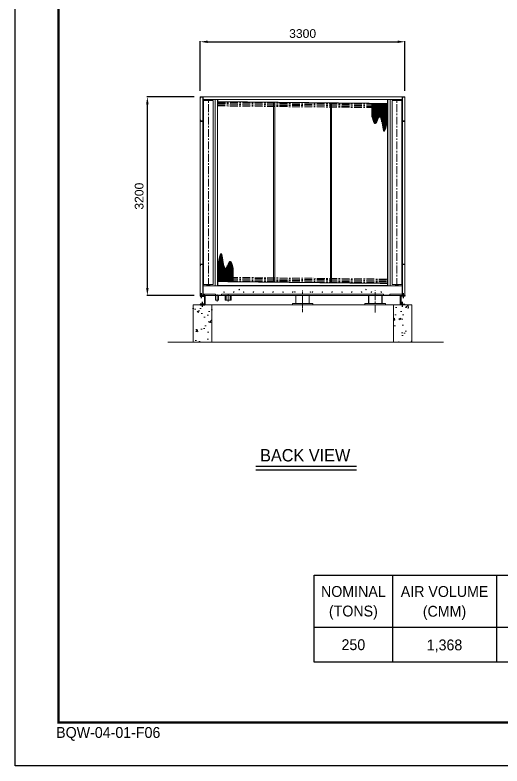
# Model space of a CAD drawing. Header units: millimetres. Extents: x -17070 to 45188, y -291348 to 34911.
# Drawn here: x 15780 to 23631, y 14116 to 26218 of the extents above; entities that cross this region are included whole.
import ezdxf
from ezdxf.enums import TextEntityAlignment as Align

# ---------------------------------------------------------------- set-up
doc = ezdxf.new("R2010")
doc.units = ezdxf.units.MM
for name, pattern in [('CENTER', [2, 1.25, -0.25, 0.25, -0.25]), ('CENTERX2', [4, 2.5, -0.5, 0.5, -0.5]), ('DASHED', [15, 12, -3])]:
    doc.linetypes.add(name, pattern=pattern)
for name, color, linetype in [('center', 1, 'CENTER'), ('냉각탑_box', 1, 'Continuous'), ('냉각탑_form', 1, 'Continuous'), ('냉각탑_text', 3, 'Continuous'), ('냉각탑_기초', 23, 'Continuous')]:
    doc.layers.add(name, color=color, linetype=linetype)
doc.styles.get("Standard").update_dxf_attribs({"font": 'arial.ttf'})
doc.styles.add('돋움', font='Dotum.ttf')
doc.dimstyles.new('1.40', dxfattribs={"dimscale": 20, "dimtxt": 1.5, "dimasz": 1, "dimexe": 0.5, "dimexo": 0.5, "dimgap": 0.5, "dimtad": 1, "dimdec": 0, "dimzin": 0, "dimdsep": 46, "dimtxsty": 'Standard', "dimcen": 0, "dimclrd": 2, "dimclre": 2, "dimclrt": 3, "dimadec": 0, "dimazin": 0, "dimtfac": 1, "dimtdec": 0, "dimtmove": 0, "dimatfit": 0, "dimfxl": 1, "dimtolj": 1, "dimtzin": 0, "dimlwd": -1, "dimlwe": -1, "dimarcsym": 0})

# ---------------------------------------------------------------- blocks, each defined once
blk = doc.blocks.new('*D457')
at = {"color": 2, "transparency": 16777216}
for p, q in [((18767, 24999), (18767, 25797)), ((18887, 25787), (21947, 25787)), ((22067, 24999), (22067, 25797))]:
    blk.add_line(p, q, dxfattribs=at)
for points in [[(18887, 25807), (18887, 25767), (18767, 25787)], [(21947, 25807), (21947, 25767), (22067, 25787)]]:
    blk.add_solid(points, dxfattribs=at)
at = {"layer": 'Defpoints', "color": 0, "transparency": 16777216}
for p in [(22067, 25787), (18767, 24899), (22067, 24899)]:
    blk.add_point(p, dxfattribs=at)
at = {"color": 3, "lineweight": 5, "transparency": 16777216, "insert": (20417, 25919), "char_height": 140, "attachment_point": 5}
blk.add_mtext('\\A1;3300', dxfattribs=at)
blk = doc.blocks.new('*D447')
at = {"color": 2, "transparency": 16777216}
for p, q in [((18667, 24899), (17904, 24899)), ((17914, 21819), (17914, 24779)), ((18667, 21699), (17904, 21699))]:
    blk.add_line(p, q, dxfattribs=at)
for points in [[(17894, 24779), (17934, 24779), (17914, 24899)], [(17894, 21819), (17934, 21819), (17914, 21699)]]:
    blk.add_solid(points, dxfattribs=at)
at = {"layer": 'Defpoints', "color": 0, "transparency": 16777216}
for p in [(17914, 24899), (18767, 24899), (18767, 21699)]:
    blk.add_point(p, dxfattribs=at)
at = {"color": 3, "lineweight": 5, "transparency": 16777216, "insert": (17782, 23299), "char_height": 140, "attachment_point": 5, "rotation": 90}
blk.add_mtext('\\A1;3200', dxfattribs=at)
blk = doc.blocks.new('3')
at = {"color": 7, "lineweight": 20, "ltscale": 0.280701}
for p, q in [((18767, 24879), (18767, 24899)), ((18767, 24899), (18770, 24899)), ((18767, 24897), (18767, 24897)), ((18767, 24896), (18767, 24896)), ((18767, 24879), (18769, 24879)), ((18767, 24879), (18767, 24877)), ((18767, 24531), (18767, 24877)), ((18767, 24877), (18770, 24877)), ((18767, 24877), (18767, 24781)), ((18769, 24877), (18769, 24896)), ((18806, 24896), (18769, 24896)), ((18769, 24896), (18779, 24896)), ((18770, 24899), (18806, 24899)), ((18808, 24897), (18770, 24897)), ((18779, 24896), (18779, 24897)), ((18779, 24897), (18779, 24897)), ((18788, 24896), (18788, 24896)), ((18797, 24896), (18797, 24897)), ((18797, 24897), (18797, 24897)), ((18797, 24896), (18806, 24896)), ((18806, 24899), (18806, 24899)), ((18806, 24899), (18806, 24899)), ((18806, 24896), (18806, 24897)), ((18808, 24897), (18807, 24897)), ((18809, 24896), (18809, 24895)), ((18809, 24896), (18809, 24896)), ((18809, 24512), (18809, 24895)), ((18810, 24895), (18812, 24895)), ((18810, 24895), (18810, 24861)), ((18811, 24898), (18812, 24897)), ((18812, 24862), (18812, 24898)), ((22022, 24859), (18812, 24859)), ((22020, 24899), (18814, 24899)), ((18814, 24899), (18814, 24899)), ((22020, 24899), (22020, 24899)), ((22022, 24862), (22022, 24898)), ((22022, 24898), (22022, 24897)), ((22022, 24895), (22023, 24895)), ((22023, 24861), (22023, 24895)), ((22025, 24896), (22025, 24895)), ((22025, 24896), (22025, 24896)), ((22025, 24512), (22025, 24895)), ((22025, 24895), (22025, 24895)), ((22026, 24897), (22028, 24897)), ((22026, 24897), (22027, 24897)), ((22064, 24899), (22028, 24899)), ((22028, 24899), (22028, 24899)), ((22028, 24897), (22064, 24897)), ((22028, 24896), (22028, 24897)), ((22028, 24896), (22065, 24896)), ((22037, 24896), (22028, 24896)), ((22037, 24896), (22037, 24897)), ((22037, 24897), (22037, 24897)), ((22046, 24896), (22046, 24896)), ((22055, 24896), (22055, 24897)), ((22055, 24897), (22055, 24897)), ((22065, 24896), (22055, 24896)), ((22067, 24899), (22064, 24899)), ((22064, 24877), (22067, 24877)), ((22065, 24877), (22065, 24896)), ((22067, 24879), (22065, 24879)), ((22067, 24897), (22066, 24897)), ((22067, 24899), (22067, 24895)), ((22067, 24896), (22067, 24896)), ((22067, 24879), (22067, 24895)), ((22067, 24879), (22067, 24877)), ((22067, 24531), (22067, 24877)), ((18767, 24761), (18767, 24531)), ((18809, 24574), (18809, 24584)), ((18810, 24582), (18809, 24584)), ((18809, 24583), (18809, 24584)), ((18810, 24575), (18809, 24574)), ((18809, 24574), (18809, 24574)), ((18810, 24582), (18811, 24583)), ((18810, 24582), (18810, 24576)), ((18810, 24576), (18810, 24575)), ((18810, 24575), (18811, 24574)), ((18811, 24637), (18811, 24583)), ((18811, 24583), (18811, 24528)), ((22023, 24583), (22023, 24637)), ((22024, 24582), (22023, 24583)), ((22024, 24575), (22023, 24574)), ((22023, 24528), (22023, 24574)), ((22024, 24582), (22025, 24584)), ((22024, 24582), (22024, 24575)), ((22024, 24575), (22025, 24574)), ((22025, 24583), (22025, 24650)), ((22025, 24574), (22025, 24584)), ((22025, 24583), (22025, 24584)), ((22025, 24574), (22025, 24574)), ((22025, 24537), (22025, 24574)), ((18767, 24531), (18770, 24531)), ((18767, 24512), (18767, 24531)), ((18767, 24529), (18769, 24529)), ((18767, 24512), (18767, 24504)), ((18767, 22203), (18767, 24504)), ((18770, 24504), (18767, 24504)), ((18769, 24531), (18770, 24531)), ((18769, 24512), (18769, 24531)), ((18769, 24512), (18806, 24512)), ((18769, 24507), (18807, 24507)), ((18769, 24507), (18769, 24505)), ((18769, 24505), (18807, 24505)), ((18808, 24511), (18770, 24511)), ((18770, 24509), (18806, 24509)), ((18770, 24504), (18806, 24504)), ((18806, 24512), (18806, 24511)), ((18806, 24504), (18806, 24505)), ((18806, 24504), (18809, 24504)), ((18808, 24510), (18807, 24511)), ((18807, 24507), (18807, 24505)), ((18809, 24538), (18809, 24537)), ((18810, 24536), (18809, 24538)), ((18809, 24537), (18809, 24538)), ((18809, 24537), (18809, 24528)), ((18810, 24529), (18809, 24528)), ((18809, 24528), (18809, 24528)), ((18809, 24512), (18809, 24504)), ((18809, 22204), (18809, 24504)), ((18810, 24536), (18811, 24537)), ((18810, 24529), (18810, 24536)), ((18810, 24529), (18811, 24528)), ((18811, 24528), (18811, 22079)), ((22024, 24536), (22023, 24537)), ((22024, 24529), (22023, 24528)), ((22023, 21702), (22023, 24528)), ((22024, 24536), (22025, 24538)), ((22024, 24529), (22024, 24536)), ((22024, 24529), (22025, 24528)), ((22025, 24538), (22025, 24537)), ((22025, 24537), (22025, 24538)), ((22025, 24537), (22025, 24528)), ((22025, 24528), (22025, 24528)), ((22025, 21961), (22025, 24528)), ((22028, 24504), (22025, 24504)), ((22026, 24511), (22028, 24511)), ((22026, 24510), (22027, 24511)), ((22026, 24506), (22026, 24510)), ((22065, 24507), (22027, 24507)), ((22027, 24507), (22027, 24505)), ((22065, 24505), (22027, 24505)), ((22065, 24512), (22028, 24512)), ((22028, 24512), (22028, 24511)), ((22028, 24511), (22064, 24511)), ((22064, 24509), (22028, 24509)), ((22028, 24504), (22028, 24505)), ((22064, 24504), (22028, 24504)), ((22067, 24531), (22064, 24531)), ((22064, 24504), (22067, 24504)), ((22065, 24512), (22065, 24531)), ((22067, 24529), (22065, 24529)), ((22065, 24507), (22065, 24505)), ((22067, 24512), (22067, 24531)), ((22067, 24512), (22067, 24504)), ((22067, 22203), (22067, 24504)), ((18811, 23406), (18811, 23433)), ((18811, 23433), (18813, 23433)), ((18811, 23399), (18811, 23373)), ((18813, 23373), (18811, 23373)), ((18813, 23406), (18813, 23433)), ((18813, 23399), (18813, 23373)), ((18814, 23433), (18814, 23407)), ((18814, 23343), (18814, 23407)), ((18767, 22373), (18767, 22373)), ((18767, 22366), (18767, 22366)), ((18770, 22203), (18767, 22203)), ((18767, 22203), (18767, 22195)), ((18767, 22179), (18767, 22195)), ((18767, 22179), (18769, 22179)), ((18767, 22179), (18767, 22172)), ((18767, 21721), (18767, 22177)), ((18767, 22177), (18770, 22177)), ((18767, 22172), (18767, 22092)), ((18807, 22202), (18769, 22202)), ((18769, 22201), (18769, 22202)), ((18807, 22201), (18769, 22201)), ((18806, 22196), (18769, 22196)), ((18769, 22177), (18769, 22196)), ((18769, 22196), (18806, 22196)), ((18806, 22203), (18770, 22203)), ((18770, 22199), (18806, 22199)), ((18808, 22197), (18770, 22197)), ((18806, 22204), (18809, 22204)), ((18806, 22204), (18806, 22202)), ((18806, 22196), (18806, 22197)), ((18807, 22201), (18807, 22202)), ((18808, 22197), (18807, 22197)), ((18809, 22204), (18809, 22195)), ((18809, 21702), (18809, 22195)), ((18811, 22177), (18811, 21721)), ((18811, 22177), (18819, 22177)), ((22028, 22204), (22025, 22204)), ((22025, 21702), (22025, 22195)), ((22026, 22198), (22026, 22201)), ((22026, 22197), (22027, 22197)), ((22026, 22197), (22028, 22197)), ((22027, 22202), (22065, 22202)), ((22027, 22201), (22027, 22202)), ((22027, 22201), (22065, 22201)), ((22028, 22204), (22028, 22202)), ((22028, 22203), (22064, 22203)), ((22064, 22199), (22028, 22199)), ((22028, 22197), (22064, 22197)), ((22028, 22196), (22028, 22197)), ((22028, 22196), (22065, 22196)), ((22065, 22196), (22028, 22196)), ((22064, 22203), (22067, 22203)), ((22064, 22177), (22067, 22177)), ((22065, 22201), (22065, 22202)), ((22065, 22177), (22065, 22196)), ((22067, 22179), (22065, 22179)), ((22067, 22203), (22067, 22195)), ((22067, 22179), (22067, 22195)), ((22067, 22179), (22067, 22177)), ((22067, 21721), (22067, 22177)), ((18809, 22079), (18811, 22079)), ((22023, 21952), (22023, 21962)), ((22023, 21961), (22023, 21962)), ((22024, 21960), (22023, 21962)), ((22024, 21953), (22023, 21952)), ((22023, 21952), (22023, 21952)), ((22023, 21916), (22023, 21906)), ((22023, 21915), (22023, 21916)), ((22024, 21914), (22023, 21916)), ((22024, 21907), (22023, 21906)), ((22023, 21906), (22023, 21906)), ((22024, 21960), (22025, 21962)), ((22024, 21960), (22024, 21953)), ((22024, 21960), (22024, 21960)), ((22024, 21953), (22025, 21952)), ((22024, 21914), (22025, 21916)), ((22024, 21907), (22024, 21914)), ((22024, 21907), (22025, 21906)), ((22025, 21952), (22025, 21962)), ((22025, 21961), (22025, 21962)), ((22025, 21952), (22025, 21952)), ((22025, 21916), (22025, 21906)), ((22025, 21915), (22025, 21916)), ((22025, 21906), (22025, 21906)), ((18767, 21815), (18767, 21784)), ((19390, 21794), (19401, 21794)), ((19395, 21800), (19395, 21788)), ((21433, 21794), (21444, 21794)), ((21439, 21800), (21439, 21788)), ((22025, 21849), (22023, 21849)), ((22023, 21846), (22025, 21846)), ((22023, 21845), (22025, 21845)), ((22025, 21845), (22023, 21845)), ((18767, 21784), (18767, 21764)), ((18767, 21764), (18767, 21734)), ((18767, 21734), (18767, 21721)), ((18767, 21721), (18770, 21721)), ((18767, 21719), (18769, 21719)), ((18767, 21702), (18767, 21719)), ((18769, 21721), (18770, 21721)), ((18769, 21702), (18769, 21721)), ((18769, 21702), (18806, 21702)), ((18808, 21701), (18770, 21701)), ((18770, 21699), (18806, 21699)), ((18806, 21702), (18806, 21701)), ((18806, 21699), (18813, 21699)), ((18808, 21700), (18807, 21701)), ((18809, 21779), (18811, 21779)), ((18809, 21703), (18811, 21703)), ((18811, 21702), (18809, 21702)), ((18831, 21721), (18811, 21721)), ((18811, 21701), (18811, 21721)), ((18813, 21701), (18811, 21701)), ((18811, 21700), (18811, 21701)), ((18811, 21700), (18813, 21700)), ((18813, 21699), (18813, 21721)), ((18813, 21719), (19011, 21719)), ((19011, 21699), (18813, 21699)), ((19011, 21699), (19011, 21719)), ((19111, 21701), (19011, 21701)), ((19111, 21699), (19011, 21699)), ((19111, 21699), (19111, 21719)), ((19111, 21719), (21723, 21719)), ((22021, 21699), (19111, 21699)), ((19143, 21753), (19155, 21753)), ((19149, 21759), (19149, 21747)), ((19302, 21753), (19313, 21753)), ((19307, 21759), (19307, 21747)), ((19460, 21753), (19472, 21753)), ((19466, 21759), (19466, 21747)), ((19619, 21753), (19630, 21753)), ((19624, 21759), (19624, 21747)), ((19777, 21753), (19789, 21753)), ((19783, 21759), (19783, 21747)), ((19936, 21753), (19947, 21753)), ((19941, 21759), (19941, 21747)), ((20094, 21753), (20106, 21753)), ((20100, 21759), (20100, 21747)), ((20253, 21753), (20264, 21753)), ((20258, 21759), (20258, 21747)), ((20286, 21754), (20298, 21754)), ((20292, 21760), (20292, 21748)), ((20536, 21754), (20548, 21754)), ((20542, 21760), (20542, 21748)), ((20570, 21753), (20581, 21753)), ((20575, 21759), (20575, 21747)), ((20728, 21753), (20740, 21753)), ((20734, 21759), (20734, 21747)), ((20887, 21753), (20898, 21753)), ((20892, 21759), (20892, 21747)), ((21045, 21753), (21057, 21753)), ((21051, 21759), (21051, 21747)), ((21204, 21753), (21215, 21753)), ((21209, 21759), (21209, 21747)), ((21362, 21753), (21374, 21753)), ((21368, 21759), (21368, 21747)), ((21521, 21753), (21532, 21753)), ((21526, 21759), (21526, 21747)), ((21679, 21753), (21691, 21753)), ((21685, 21759), (21685, 21747)), ((21723, 21719), (21723, 21702)), ((21723, 21699), (21723, 21702)), ((21823, 21701), (21723, 21701)), ((21823, 21719), (22021, 21719)), ((21823, 21699), (21823, 21719)), ((22021, 21699), (22021, 21719)), ((22023, 21701), (22021, 21701)), ((22021, 21700), (22023, 21700)), ((22021, 21700), (22023, 21700)), ((22028, 21699), (22021, 21699)), ((22023, 21721), (22023, 21701)), ((22025, 21703), (22023, 21703)), ((22023, 21702), (22025, 21702)), ((22023, 21702), (22025, 21702)), ((22023, 21700), (22023, 21701)), ((22025, 21702), (22025, 21702)), ((22026, 21700), (22027, 21701)), ((22026, 21701), (22064, 21701)), ((22065, 21702), (22028, 21702)), ((22065, 21702), (22028, 21702)), ((22028, 21702), (22028, 21701)), ((22028, 21701), (22064, 21701)), ((22064, 21699), (22028, 21699)), ((22064, 21699), (22028, 21699)), ((22067, 21721), (22064, 21721)), ((22065, 21702), (22065, 21721)), ((22067, 21719), (22065, 21719)), ((22067, 21702), (22067, 21719))]:
    blk.add_line(p, q, dxfattribs=at)
at = {"color": 7, "lineweight": 20}
for p, q in [((22023, 24857), (18810, 24857)), ((18810, 24637), (18810, 24857)), ((18810, 24855), (22023, 24855)), ((18810, 24640), (18810, 24853)), ((18814, 24855), (20203, 24855)), ((20208, 24857), (20625, 24857)), ((22023, 24637), (22023, 24857)), ((20309, 21699), (20309, 21571)), ((20525, 21699), (20525, 21571)), ((19014, 21624), (19059, 21624)), ((19171, 21624), (19263, 21624)), ((20252, 21571), (20582, 21571)), ((20252, 21549), (20252, 21571)), ((20252, 21549), (20582, 21549)), ((20555, 21549), (20339, 21549)), ((20582, 21549), (20582, 21571))]:
    blk.add_line(p, q, dxfattribs=at)
at = {"lineweight": 20}
for p, q in [((18819, 24840), (18819, 21875)), ((18975, 24840), (18819, 24840)), ((18975, 24840), (18975, 21875)), ((19007, 24855), (19007, 21855)), ((19047, 24855), (19047, 21855)), ((19047, 24820), (21787, 24790)), ((21787, 24855), (21787, 21855)), ((21827, 24855), (21827, 21855)), ((21859, 24840), (21859, 21875)), ((21859, 24840), (22015, 24840)), ((22015, 24840), (22015, 21875)), ((19047, 21925), (21787, 21895)), ((18975, 21875), (18819, 21875)), ((21827, 21855), (19007, 21855)), ((21859, 21875), (22015, 21875))]:
    blk.add_line(p, q, dxfattribs=at)
at = {"lineweight": 20, "ltscale": 30}
for p, q in [((18879, 24855), (18879, 24840)), ((18915, 24840), (18879, 24840)), ((18888, 24855), (18888, 24840)), ((18906, 24855), (18906, 24840)), ((18915, 24855), (18915, 24840)), ((19950, 24811), (19950, 21915)), ((19970, 24810), (19970, 21915)), ((21919, 24855), (21919, 24840)), ((21955, 24840), (21919, 24840)), ((21928, 24855), (21928, 24840)), ((21946, 24855), (21946, 24840)), ((21955, 24855), (21955, 24840)), ((20864, 24801), (20864, 21905)), ((20884, 24800), (20884, 21905)), ((18875, 21855), (18875, 21875)), ((18919, 21875), (18875, 21875)), ((18886, 21855), (18886, 21875)), ((18908, 21855), (18908, 21875)), ((18919, 21855), (18919, 21875)), ((21915, 21855), (21915, 21875)), ((21959, 21875), (21915, 21875)), ((21926, 21855), (21926, 21875)), ((21948, 21855), (21948, 21875)), ((21959, 21855), (21959, 21875))]:
    blk.add_line(p, q, dxfattribs=at)
at = {"color": 1, "linetype": 'CENTER', "lineweight": 20, "ltscale": 100}
for p, q in [((18897, 21855), (18897, 24855)), ((19047, 24811), (21787, 24781)), ((21937, 24855), (21937, 24833)), ((21937, 21855), (21937, 24840)), ((19046, 24773), (21786, 24743)), ((19046, 24754), (21786, 24724)), ((19047, 24792), (21787, 24762)), ((19047, 21973), (21787, 21943)), ((19047, 21953), (21787, 21923)), ((19047, 21934), (21787, 21904)), ((19048, 21992), (21788, 21962))]:
    blk.add_line(p, q, dxfattribs=at)
at = {"color": 6, "linetype": 'DASHED', "lineweight": 20}
for p, q in [((19045, 24855), (19045, 21855)), ((19047, 24822), (21787, 24792)), ((19049, 24855), (19049, 24820)), ((19968, 24810), (19968, 21915)), ((21785, 24855), (21785, 24791)), ((21789, 24855), (21789, 21855)), ((20882, 24800), (20882, 21905)), ((19047, 21923), (21787, 21893)), ((19049, 21925), (19049, 21855)), ((21787, 21857), (19047, 21857)), ((21785, 21895), (21785, 21855))]:
    blk.add_line(p, q, dxfattribs=at)
at = {"color": 5, "lineweight": 20, "ltscale": 30}
for p, q in [((21535, 24794), (21535, 24571)), ((21541, 24794), (21541, 24549)), ((21547, 24793), (21547, 24529)), ((21553, 24793), (21553, 24511)), ((21559, 24793), (21559, 24496)), ((21565, 24793), (21565, 24484)), ((21571, 24793), (21571, 24474)), ((21577, 24793), (21577, 24468)), ((21583, 24793), (21583, 24465)), ((21589, 24793), (21589, 24465)), ((21595, 24793), (21595, 24468)), ((21601, 24793), (21601, 24474)), ((21607, 24793), (21607, 24483)), ((21613, 24793), (21613, 24494)), ((21619, 24793), (21619, 24507)), ((21625, 24792), (21625, 24520)), ((21631, 24792), (21631, 24534)), ((21637, 24792), (21637, 24547)), ((21643, 24792), (21643, 24559)), ((21649, 24792), (21649, 24569)), ((21655, 24792), (21655, 24576)), ((21661, 24792), (21661, 24578)), ((21667, 24792), (21667, 24574)), ((21673, 24792), (21673, 24565)), ((21679, 24792), (21679, 24549)), ((21685, 24792), (21685, 24527)), ((21691, 24792), (21691, 24499)), ((21697, 24792), (21697, 24467)), ((21703, 24792), (21703, 24432)), ((21709, 24791), (21709, 24399)), ((21715, 24791), (21715, 24371)), ((21721, 24791), (21721, 24352)), ((21727, 24791), (21727, 24342)), ((21733, 24791), (21733, 24341)), ((21739, 24791), (21739, 24346)), ((21745, 24791), (21745, 24357)), ((21751, 24791), (21751, 24372)), ((21757, 24791), (21757, 24390)), ((21763, 24791), (21763, 24412)), ((21769, 24791), (21769, 24437)), ((21775, 24791), (21775, 24463)), ((21781, 24791), (21781, 24491)), ((19065, 21925), (19065, 22279)), ((19071, 21925), (19071, 22303)), ((19077, 21925), (19077, 22325)), ((19083, 21924), (19083, 22344)), ((19089, 21924), (19089, 22359)), ((19095, 21924), (19095, 22369)), ((19101, 21924), (19101, 22375)), ((19107, 21924), (19107, 22373)), ((19113, 21924), (19113, 22363)), ((19119, 21924), (19119, 22344)), ((19125, 21924), (19125, 22316)), ((19131, 21924), (19131, 22283)), ((19053, 21925), (19053, 22224)), ((19059, 21925), (19059, 22252)), ((19137, 21924), (19137, 22248)), ((19143, 21924), (19143, 22216)), ((19149, 21924), (19149, 22188)), ((19155, 21924), (19155, 22166)), ((19161, 21923), (19161, 22150)), ((19191, 21923), (19191, 22156)), ((19197, 21923), (19197, 22168)), ((19203, 21923), (19203, 22182)), ((19209, 21923), (19209, 22195)), ((19215, 21923), (19215, 22209)), ((19221, 21923), (19221, 22221)), ((19227, 21923), (19227, 22232)), ((19233, 21923), (19233, 22241)), ((19239, 21923), (19239, 22247)), ((19245, 21922), (19245, 22251)), ((19251, 21922), (19251, 22250)), ((19257, 21922), (19257, 22247)), ((19263, 21922), (19263, 22241)), ((19269, 21922), (19269, 22232)), ((19275, 21922), (19275, 22219)), ((19281, 21922), (19281, 22204)), ((19287, 21922), (19287, 22187)), ((19293, 21922), (19293, 22167)), ((19167, 21923), (19167, 22141)), ((19173, 21923), (19173, 22138)), ((19179, 21923), (19179, 22140)), ((19185, 21923), (19185, 22146)), ((19299, 21922), (19299, 22144))]:
    blk.add_line(p, q, dxfattribs=at)
at = {"color": 0, "lineweight": 20}
for p, q in [((22023, 24583), (22023, 24574)), ((19007, 21855), (18811, 21855)), ((21827, 21855), (22023, 21855))]:
    blk.add_line(p, q, dxfattribs=at)
at = {"color": 7, "lineweight": 25, "ltscale": 0.008333}
for p, q in [((18767, 21699), (18767, 21689)), ((22067, 21699), (22067, 21689))]:
    blk.add_line(p, q, dxfattribs=at)
at = {"color": 7, "lineweight": 25, "ltscale": 0.125}
for p, q in [((18842, 21699), (18767, 21699)), ((21992, 21699), (22067, 21699)), ((18767, 21549), (18842, 21549)), ((22067, 21549), (21992, 21549))]:
    blk.add_line(p, q, dxfattribs=at)
at = {"color": 7, "lineweight": 25, "ltscale": 0.05125}
for p, q in [((18767, 21689), (18825, 21689)), ((22067, 21689), (22008, 21689)), ((18825, 21559), (18767, 21559)), ((22008, 21559), (22067, 21559))]:
    blk.add_line(p, q, dxfattribs=at)
for p, q in [((18777, 21689), (18777, 21699)), ((18799, 21689), (18799, 21699)), ((22035, 21689), (22035, 21699)), ((22057, 21689), (22057, 21699)), ((18793, 21549), (18793, 21559)), ((18815, 21549), (18815, 21559)), ((22018, 21549), (22018, 21559)), ((22040, 21549), (22040, 21559))]:
    blk.add_line(p, q)
at = {"color": 1, "linetype": 'CENTERX2', "ltscale": 50}
for p, q in [((18788, 21654), (18788, 21734)), ((22046, 21654), (22046, 21734)), ((18804, 21514), (18804, 21594)), ((22029, 21514), (22029, 21594))]:
    blk.add_line(p, q, dxfattribs=at)
at = {"color": 7, "lineweight": 25, "ltscale": 0.091667}
for p, q in [((18835, 21679), (18835, 21569)), ((21998, 21679), (21998, 21569))]:
    blk.add_line(p, q, dxfattribs=at)
at = {"ltscale": 25}
for p, q in [((18842, 21699), (18842, 21549)), ((21992, 21699), (21992, 21549))]:
    blk.add_line(p, q, dxfattribs=at)
at = {"lineweight": 5}
for p, q in [((19014, 21624), (19014, 21699)), ((19059, 21624), (19059, 21699)), ((19171, 21624), (19171, 21699)), ((19184, 21624), (19184, 21699)), ((19249, 21624), (19249, 21699)), ((19263, 21624), (19263, 21699)), ((18842, 21549), (21992, 21549))]:
    blk.add_line(p, q, dxfattribs=at)
at = {"color": 0, "ltscale": 30}
for p, q in [((21479, 21699), (21479, 21571)), ((21695, 21699), (21695, 21571))]:
    blk.add_line(p, q, dxfattribs=at)
at = {"color": 7, "lineweight": 15, "ltscale": 0.0625}
for p, q in [((18767, 21559), (18767, 21549)), ((22067, 21559), (22067, 21549))]:
    blk.add_line(p, q, dxfattribs=at)
at = {"color": 7, "lineweight": 15}
for p, q in [((21421, 21549), (21421, 21571)), ((21751, 21571), (21421, 21571)), ((21751, 21549), (21421, 21549)), ((21751, 21549), (21751, 21571))]:
    blk.add_line(p, q, dxfattribs=at)
at = {"color": 7, "lineweight": 20, "ltscale": 0.280701}
for centre, radius in [((19395, 21794), 4.5), ((19395, 21794), 3), ((21439, 21794), 4.5), ((21439, 21794), 3), ((19149, 21753), 4.5), ((19149, 21753), 3), ((19307, 21753), 4.5), ((19307, 21753), 3), ((19466, 21753), 4.5), ((19466, 21753), 3), ((19624, 21753), 4.5), ((19624, 21753), 3), ((19783, 21753), 4.5), ((19783, 21753), 3), ((19941, 21753), 4.5), ((19941, 21753), 3), ((20100, 21753), 4.5), ((20100, 21753), 3), ((20258, 21753), 4.5), ((20258, 21753), 3), ((20292, 21754), 4.5), ((20292, 21754), 3), ((20542, 21754), 4.5), ((20542, 21754), 3), ((20575, 21753), 4.5), ((20575, 21753), 3), ((20734, 21753), 4.5), ((20734, 21753), 3), ((20892, 21753), 4.5), ((20892, 21753), 3), ((21051, 21753), 4.5), ((21051, 21753), 3), ((21209, 21753), 4.5), ((21209, 21753), 3), ((21368, 21753), 4.5), ((21368, 21753), 3), ((21526, 21753), 4.5), ((21526, 21753), 3), ((21685, 21753), 4.5), ((21685, 21753), 3)]:
    blk.add_circle(centre, radius, dxfattribs=at)
for centre, radius, start, end in [((18770, 24895), 3.4, 90, 180), ((18770, 24895), 1.4, 90, 159.0752), ((18806, 24895), 3.4, 360, 90), ((18806, 24896), 3.1, 0, 90), ((18814, 24895), 3.4, 90, 180), ((18814, 24896), 3.1, 90, 90.8372), ((22020, 24895), 3.4, 0, 90), ((22020, 24896), 3.1, 89.174, 90), ((22028, 24895), 3.4, 90, 180), ((22028, 24896), 3.1, 90, 180), ((22064, 24895), 3.4, 0, 90), ((22064, 24895), 1.4, 20.9248, 90), ((18770, 24512), 3.4, 180, 270), ((18770, 24504), 2.8, 115.3766, 173.8494), ((18770, 24512), 1.4, 200.9249, 270), ((18770, 24504), 1.2, 90, 165.5225), ((18806, 24512), 3.4, 270, 0), ((18806, 24504), 1.2, 0, 90), ((18806, 24504), 2.8, 0, 64.623), ((22028, 24512), 3.4, 180, 270), ((22028, 24504), 2.8, 115.3769, 180), ((22028, 24504), 1.2, 90, 180), ((22064, 24512), 1.4, 270, 339.0751), ((22064, 24512), 3.4, 270, 0), ((22064, 24504), 1.2, 14.4775, 90), ((22064, 24504), 2.8, 6.1506, 64.6227), ((18814, 23406), 3.5, 180, 270), ((18814, 23399), 3.5, 90, 180), ((18814, 23406), 1.5, 180, 270), ((18814, 23399), 1.5, 90, 180), ((18770, 22204), 2.8, 180, 180.3321), ((18770, 22204), 2.8, 186.1506, 244.6242), ((18770, 22195), 3.4, 90, 180), ((18770, 22204), 1.2, 194.4775, 270), ((18770, 22195), 1.4, 90, 159.0752), ((18806, 22204), 1.2, 270, 0), ((18806, 22195), 3.4, 360, 90), ((18806, 22204), 2.8, 295.377, 0), ((22028, 22204), 2.8, 180, 244.6231), ((22028, 22195), 3.4, 90, 180), ((22028, 22204), 1.2, 180, 270), ((22064, 22204), 1.2, 270, 345.5225), ((22064, 22195), 3.4, 0, 90), ((22064, 22195), 1.4, 20.9248, 90), ((22064, 22204), 2.8, 295.378, 353.8494), ((22028, 21854), 3.1, 180, 180.8462), ((18770, 21702), 3.4, 180, 270), ((18770, 21702), 1.4, 200.9249, 270), ((18806, 21702), 3.4, 270, 0), ((18814, 21770), 3.4, 179.7634, 180), ((18814, 21735), 3.4, 180, 180.3295), ((18820, 21692), 11.5, 131.8425, 134.0279), ((22014, 21692), 11.5, 45.9721, 48.1575), ((22028, 21702), 3.4, 180, 270), ((22064, 21702), 1.4, 270, 339.0751), ((22064, 21702), 3.4, 270, 0)]:
    blk.add_arc(centre, radius, start, end, dxfattribs=at)
at = {"color": 7, "lineweight": 25}
for centre, start, end in [((18825, 21679), 0, 90), ((22008, 21679), 90, 180), ((18825, 21569), 270, 0), ((22008, 21569), 180, 270)]:
    blk.add_arc(centre, 10, start, end, dxfattribs=at)
at = {"color": 7, "lineweight": 20, "ltscale": 0.280701}
for points, knots in [([(18788, 24896), (18787, 24896), (18787, 24896), (18786, 24896), (18785, 24897), (18784, 24897), (18783, 24897), (18782, 24897), (18781, 24896), (18780, 24896), (18780, 24896), (18779, 24896)], [0, 0, 0, 0, 0, 0, 4.592193, 4.592193, 4.592193, 10.412639, 10.412639, 10.412639, 14.943258, 14.943258, 14.943258, 14.943258, 14.943258, 14.943258]), ([(18792, 24897), (18792, 24897), (18791, 24897), (18790, 24897), (18789, 24896), (18789, 24896), (18788, 24896), (18788, 24896), (18788, 24896)], [0, 0, 0, 0, 0, 0, 5.621704, 5.621704, 5.621704, 7.172461, 7.172461, 7.172461, 7.172461, 7.172461, 7.172461]), ([(18792, 24897), (18793, 24897), (18793, 24897), (18794, 24897), (18795, 24897), (18796, 24896), (18796, 24896), (18797, 24896), (18797, 24896)], [0, 0, 0, 0, 0, 0, 4.374667, 4.374667, 4.374667, 7.771894, 7.771894, 7.771894, 7.771894, 7.771894, 7.771894]), ([(18808, 24897), (18808, 24897), (18809, 24896), (18809, 24896), (18809, 24896), (18809, 24895), (18809, 24895), (18809, 24895), (18809, 24895)], [0, 0, 0, 0, 0, 0, 4.644554, 4.644554, 4.644554, 5.125492, 5.125492, 5.125492, 5.125492, 5.125492, 5.125492]), ([(22026, 24897), (22026, 24897), (22025, 24896), (22025, 24896), (22025, 24896), (22025, 24895), (22025, 24895), (22025, 24895), (22025, 24895)], [0, 0, 0, 0, 0, 0, 4.644554, 4.644554, 4.644554, 5.125492, 5.125492, 5.125492, 5.125492, 5.125492, 5.125492]), ([(22046, 24896), (22045, 24896), (22045, 24896), (22044, 24896), (22043, 24897), (22042, 24897), (22041, 24897), (22040, 24897), (22039, 24896), (22038, 24896), (22038, 24896), (22037, 24896)], [0, 0, 0, 0, 0, 0, 4.592193, 4.592193, 4.592193, 10.412639, 10.412639, 10.412639, 14.943258, 14.943258, 14.943258, 14.943258, 14.943258, 14.943258]), ([(22050, 24897), (22050, 24897), (22049, 24897), (22048, 24897), (22047, 24896), (22047, 24896), (22046, 24896), (22046, 24896), (22046, 24896)], [0, 0, 0, 0, 0, 0, 5.621704, 5.621704, 5.621704, 7.172461, 7.172461, 7.172461, 7.172461, 7.172461, 7.172461]), ([(22050, 24897), (22051, 24897), (22051, 24897), (22052, 24897), (22053, 24897), (22054, 24896), (22054, 24896), (22055, 24896), (22055, 24896)], [0, 0, 0, 0, 0, 0, 4.374667, 4.374667, 4.374667, 7.771894, 7.771894, 7.771894, 7.771894, 7.771894, 7.771894]), ([(18808, 24511), (18808, 24511), (18809, 24511), (18809, 24512), (18809, 24512), (18809, 24512), (18809, 24512), (18809, 24512), (18809, 24512)], [0, 0, 0, 0, 0, 0, 4.644554, 4.644554, 4.644554, 5.125492, 5.125492, 5.125492, 5.125492, 5.125492, 5.125492]), ([(22026, 24511), (22026, 24511), (22025, 24511), (22025, 24512), (22025, 24512), (22025, 24512), (22025, 24512), (22025, 24512), (22025, 24512)], [0, 0, 0, 0, 0, 0, 4.644554, 4.644554, 4.644554, 5.125492, 5.125492, 5.125492, 5.125492, 5.125492, 5.125492]), ([(18808, 22197), (18808, 22197), (18809, 22196), (18809, 22196), (18809, 22196), (18809, 22195), (18809, 22195), (18809, 22195), (18809, 22195)], [0, 0, 0, 0, 0, 0, 4.644554, 4.644554, 4.644554, 5.125492, 5.125492, 5.125492, 5.125492, 5.125492, 5.125492]), ([(22026, 22197), (22026, 22197), (22025, 22196), (22025, 22196), (22025, 22196), (22025, 22195), (22025, 22195), (22025, 22195), (22025, 22195)], [0, 0, 0, 0, 0, 0, 4.644554, 4.644554, 4.644554, 5.125492, 5.125492, 5.125492, 5.125492, 5.125492, 5.125492]), ([(18808, 21701), (18808, 21701), (18809, 21701), (18809, 21702), (18809, 21702), (18809, 21702), (18809, 21702), (18809, 21702), (18809, 21702)], [0, 0, 0, 0, 0, 0, 4.644554, 4.644554, 4.644554, 5.125492, 5.125492, 5.125492, 5.125492, 5.125492, 5.125492]), ([(22026, 21701), (22026, 21701), (22025, 21701), (22025, 21702), (22025, 21702), (22025, 21702), (22025, 21702), (22025, 21702), (22025, 21702)], [0, 0, 0, 0, 0, 0, 4.644554, 4.644554, 4.644554, 5.125492, 5.125492, 5.125492, 5.125492, 5.125492, 5.125492]), ([(22026, 21701), (22026, 21701), (22025, 21701), (22025, 21702), (22025, 21702), (22025, 21702), (22025, 21702), (22025, 21702), (22025, 21702)], [0, 0, 0, 0, 0, 0, 4.644554, 4.644554, 4.644554, 5.125492, 5.125492, 5.125492, 5.125492, 5.125492, 5.125492])]:
    blk.add_open_spline(points, degree=5, knots=knots, dxfattribs=at)
for points in [[(18814, 24899), (18814, 24899), (18813, 24899), (18813, 24899), (18812, 24898), (18812, 24898)], [(22020, 24899), (22020, 24899), (22021, 24899), (22021, 24899), (22021, 24898), (22022, 24898)]]:
    blk.add_open_spline(points, degree=5, dxfattribs=at)
at = {"layer": 'center', "lineweight": 20, "ltscale": 30}
for p, q in [((19037, 21602), (19037, 21715)), ((19217, 21602), (19217, 21715))]:
    blk.add_line(p, q, dxfattribs=at)

msp = doc.modelspace()

# ---------------------------------------------------------------- hatches: boundary and pattern name
at = {"layer": '냉각탑_기초', "lineweight": 20, "ltscale": 30}
h = msp.add_hatch(dxfattribs=at)
h.set_pattern_fill('AR-CONC', color=256, scale=50, style=0)
h.set_pattern_definition([(50, (4025.93, 5007.46), (358.63, -31.376), [37.5, -412.5]), (355, (4025.93, 5007.46), (-69.3757, 376.096), [30, -330]), (100.4514, (4055.82, 5004.85), (289.2547, 344.72), [31.87, -350.571]), (46.1842, (4025.93, 5107.46), (533.6205, -82.7595), [56.25, -618.75]), (96.6356, (4070.4, 5100.57), (467.331, 487.059), [47.805, -525.856]), (351.1842, (4025.93, 5107.46), (467.331, 487.059), [45, -495]), (21, (4075.93, 5082.46), (298.4535, -201.3094), [37.5, -412.5]), (326, (4075.93, 5082.46), (121.6577, 362.575), [30, -330]), (71.4514, (4100.8, 5065.7), (420.1113, 161.265), [31.87, -350.571]), (37.5, (4025.93, 5007.46), (6.0799, 166.4469), [0, -326, 0, -335, 0, -331.25]), (7.5, (4025.93, 5007.46), (131.5348, 197.2059), [0, -191, 0, -318.5, 0, -126.25]), (327.5, (3914.43, 5007.46), (266.9112, -11.2774), [0, -125, 0, -390, 0, -517.5]), (317.5, (3864.43, 5007.46), (291.593, 50.0525), [0, -162.5, 0, -259, 0, -367.5])])
h.paths.add_polyline_path([(18954.5, 21548.8), (18654.5, 21548.8), (18654.5, 20948.8), (18954.5, 20948.8)])
h = msp.add_hatch(dxfattribs=at)
h.set_pattern_fill('AR-CONC', color=256, scale=50, style=0)
h.set_pattern_definition([(50, (5120.93, 5007.46), (358.63, -31.376), [37.5, -412.5]), (355, (5120.93, 5007.46), (-69.3757, 376.096), [30, -330]), (100.4514, (5150.82, 5004.85), (289.2547, 344.72), [31.87, -350.571]), (46.1842, (5120.93, 5107.46), (533.6205, -82.7595), [56.25, -618.75]), (96.6356, (5165.4, 5100.57), (467.331, 487.059), [47.805, -525.856]), (351.1842, (5120.93, 5107.46), (467.331, 487.059), [45, -495]), (21, (5170.93, 5082.46), (298.4535, -201.3094), [37.5, -412.5]), (326, (5170.93, 5082.46), (121.6577, 362.575), [30, -330]), (71.4514, (5195.8, 5065.7), (420.1113, 161.265), [31.87, -350.571]), (37.5, (5120.93, 5007.46), (6.0799, 166.4469), [0, -326, 0, -335, 0, -331.25]), (7.5, (5120.93, 5007.46), (131.5348, 197.2059), [0, -191, 0, -318.5, 0, -126.25]), (327.5, (5009.43, 5007.46), (266.9112, -11.2774), [0, -125, 0, -390, 0, -517.5]), (317.5, (4959.43, 5007.46), (291.593, 50.0525), [0, -162.5, 0, -259, 0, -367.5])])
h.paths.add_polyline_path([(21879.5, 21548.8), (22179.5, 21548.8), (22179.5, 20948.8), (21879.5, 20948.8)])

# ---------------------------------------------------------------- linework, layer by layer
at = {"color": 1, "linetype": 'CENTER', "lineweight": 20, "ltscale": 100}
msp.add_line((21586.5, 21425.5), (21586.5, 21776.6), dxfattribs=at)
at = {"layer": 'center', "lineweight": 20, "ltscale": 30}
msp.add_line((20417, 21427.3), (20417, 21777.4), dxfattribs=at)
at = {"layer": 'Defpoints'}
msp.add_lwpolyline([(15780.3, 34911.2), (45187.5, 34911.2), (45187.5, 14116.1), (15780.3, 14116.1)], close=True, dxfattribs=at)
at = {"layer": '냉각탑_box'}
for p, q in [((19663.7, 18948.8), (21287.1, 18948.8)), ((19663.7, 18890.7), (21287.1, 18890.7)), ((21865.1, 17190.6), (21865.1, 15790.6)), ((23545.1, 17190.6), (23545.1, 15790.6)), ((20605.1, 16350.6), (35655.1, 16350.6))]:
    msp.add_line(p, q, dxfattribs=at)
msp.add_lwpolyline([(20605.1, 17190.6), (35655.1, 17190.6), (35655.1, 15790.6), (20605.1, 15790.6)], close=True, dxfattribs=at)
at = {"layer": '냉각탑_form', "const_width": 35}
msp.add_lwpolyline([(16480.5, 34211.1), (16480.5, 14816.3), (44487.3, 14816.3), (44487.3, 34211.1)], close=True, dxfattribs=at)
at = {"layer": '냉각탑_기초', "lineweight": 20, "ltscale": 30}
msp.add_line((18242.4, 20948.8), (22686.1, 20948.8), dxfattribs=at)
for points in [[(18654.5, 20948.8), (18654.5, 21548.8), (18954.5, 21548.8), (18954.5, 20948.8)], [(22179.5, 20948.8), (22179.5, 21548.8), (21879.5, 21548.8), (21879.5, 20948.8)]]:
    msp.add_lwpolyline(points, dxfattribs=at)

# ---------------------------------------------------------------- block references
msp.add_blockref('3', (0, 0))

# ---------------------------------------------------------------- texts
at = {"layer": '냉각탑_form', "style": '돋움'}
msp.add_text('BQW-04-01-F06', height=175.043, dxfattribs=at).set_placement((16443.7, 14568.7))
at = {"layer": '냉각탑_text', "style": '돋움'}
for s, height, p in [('BACK VIEW', 199.97, (20458.7, 19123.7)), ('NOMINAL', 175, (21235.1, 16928.1)), ('AIR VOLUME', 175, (22705.1, 16928.1)), ('(TONS)', 175, (21235.1, 16613.1)), ('(CMM)', 175, (22704.6, 16609.4)), ('250', 175, (21235.1, 16070.6)), ('1,368', 175, (22704.6, 16066.9))]:
    msp.add_text(s, height=height, dxfattribs=at).set_placement(p, align=Align.MIDDLE_CENTER)

# ---------------------------------------------------------------- dimensions: what is measured, and where the dimension line sits
at = {"lineweight": 5}
dim = msp.add_linear_dim(base=(22067, 25787.1), p1=(18767, 24898.8), p2=(22067, 24898.8), dimstyle='1.40', override={"dimtxt": 7, "dimasz": 6, "dimexo": 5, "dimgap": 3}, dxfattribs=at)
dim.commit()
dim.dimension.update_dxf_attribs({"geometry": '*D457', "text_midpoint": (20417, 25918.6)})
dim = msp.add_linear_dim(base=(17913.8, 24898.8), p1=(18767, 21698.8), p2=(18767, 24898.8), angle=90, dimstyle='1.40', override={"dimtxt": 7, "dimasz": 6, "dimexo": 5, "dimgap": 3}, dxfattribs=at)
dim.commit()
dim.dimension.update_dxf_attribs({"geometry": '*D447', "text_midpoint": (17782.3, 23298.8)})

doc.saveas('drawing.dxf')
